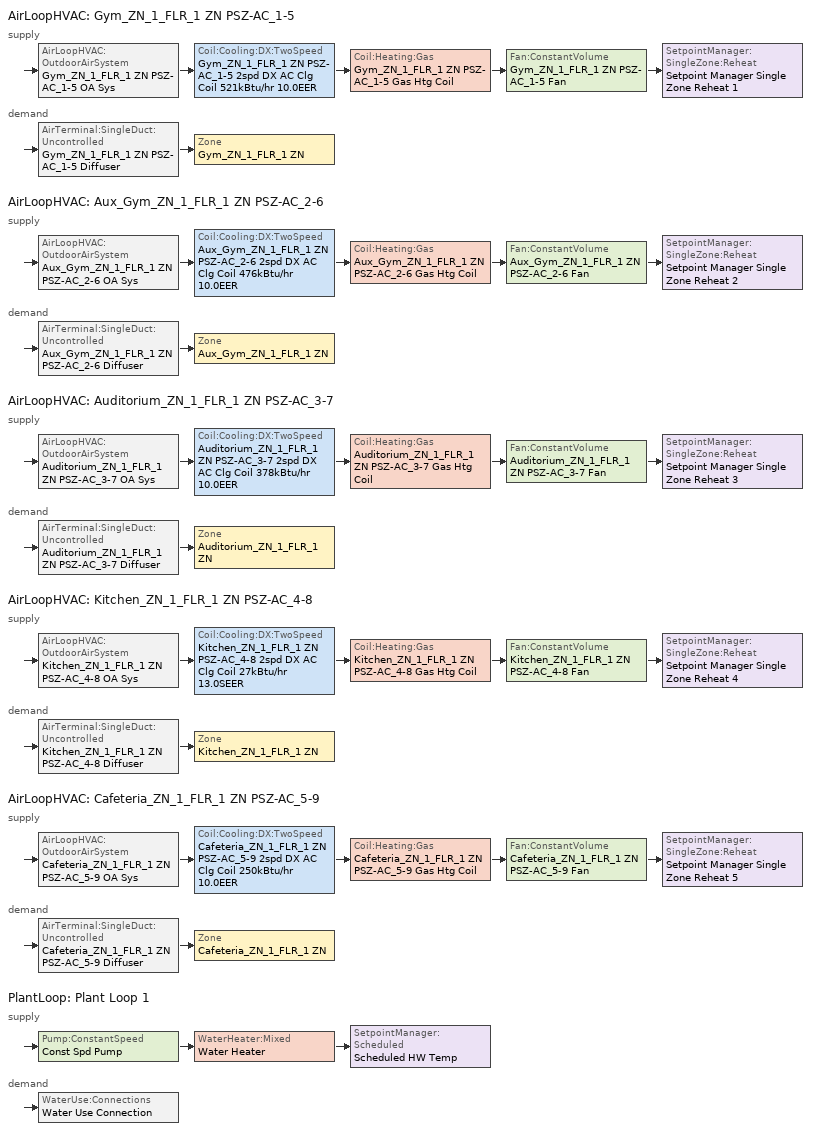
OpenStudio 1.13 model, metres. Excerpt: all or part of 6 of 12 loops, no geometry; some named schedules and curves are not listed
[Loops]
AirLoopHVAC 'Gym_ZN_1_FLR_1 ZN PSZ-AC_1-5'
 supply: AirLoopHVAC:OutdoorAirSystem 'Gym_ZN_1_FLR_1 ZN PSZ-AC_1-5 OA Sys' > Coil:Cooling:DX:TwoSpeed 'Gym_ZN_1_FLR_1 ZN PSZ-AC_1-5 2spd DX AC Clg Coil 521kBtu/hr 10.0EER' > Coil:Heating:Gas 'Gym_ZN_1_FLR_1 ZN PSZ-AC_1-5 Gas Htg Coil' > Fan:ConstantVolume 'Gym_ZN_1_FLR_1 ZN PSZ-AC_1-5 Fan' > SetpointManager:SingleZone:Reheat 'Setpoint Manager Single Zone Reheat 1'
 demand: AirTerminal:SingleDuct:Uncontrolled 'Gym_ZN_1_FLR_1 ZN PSZ-AC_1-5 Diffuser' > Zone 'Gym_ZN_1_FLR_1 ZN'
AirLoopHVAC 'Aux_Gym_ZN_1_FLR_1 ZN PSZ-AC_2-6'
 supply: AirLoopHVAC:OutdoorAirSystem 'Aux_Gym_ZN_1_FLR_1 ZN PSZ-AC_2-6 OA Sys' > Coil:Cooling:DX:TwoSpeed 'Aux_Gym_ZN_1_FLR_1 ZN PSZ-AC_2-6 2spd DX AC Clg Coil 476kBtu/hr 10.0EER' > Coil:Heating:Gas 'Aux_Gym_ZN_1_FLR_1 ZN PSZ-AC_2-6 Gas Htg Coil' > Fan:ConstantVolume 'Aux_Gym_ZN_1_FLR_1 ZN PSZ-AC_2-6 Fan' > SetpointManager:SingleZone:Reheat 'Setpoint Manager Single Zone Reheat 2'
 demand: AirTerminal:SingleDuct:Uncontrolled 'Aux_Gym_ZN_1_FLR_1 ZN PSZ-AC_2-6 Diffuser' > Zone 'Aux_Gym_ZN_1_FLR_1 ZN'
AirLoopHVAC 'Auditorium_ZN_1_FLR_1 ZN PSZ-AC_3-7'
 supply: AirLoopHVAC:OutdoorAirSystem 'Auditorium_ZN_1_FLR_1 ZN PSZ-AC_3-7 OA Sys' > Coil:Cooling:DX:TwoSpeed 'Auditorium_ZN_1_FLR_1 ZN PSZ-AC_3-7 2spd DX AC Clg Coil 378kBtu/hr 10.0EER' > Coil:Heating:Gas 'Auditorium_ZN_1_FLR_1 ZN PSZ-AC_3-7 Gas Htg Coil' > Fan:ConstantVolume 'Auditorium_ZN_1_FLR_1 ZN PSZ-AC_3-7 Fan' > SetpointManager:SingleZone:Reheat 'Setpoint Manager Single Zone Reheat 3'
 demand: AirTerminal:SingleDuct:Uncontrolled 'Auditorium_ZN_1_FLR_1 ZN PSZ-AC_3-7 Diffuser' > Zone 'Auditorium_ZN_1_FLR_1 ZN'
AirLoopHVAC 'Kitchen_ZN_1_FLR_1 ZN PSZ-AC_4-8'
 supply: AirLoopHVAC:OutdoorAirSystem 'Kitchen_ZN_1_FLR_1 ZN PSZ-AC_4-8 OA Sys' > Coil:Cooling:DX:TwoSpeed 'Kitchen_ZN_1_FLR_1 ZN PSZ-AC_4-8 2spd DX AC Clg Coil 27kBtu/hr 13.0SEER' > Coil:Heating:Gas 'Kitchen_ZN_1_FLR_1 ZN PSZ-AC_4-8 Gas Htg Coil' > Fan:ConstantVolume 'Kitchen_ZN_1_FLR_1 ZN PSZ-AC_4-8 Fan' > SetpointManager:SingleZone:Reheat 'Setpoint Manager Single Zone Reheat 4'
 demand: AirTerminal:SingleDuct:Uncontrolled 'Kitchen_ZN_1_FLR_1 ZN PSZ-AC_4-8 Diffuser' > Zone 'Kitchen_ZN_1_FLR_1 ZN'
AirLoopHVAC 'Cafeteria_ZN_1_FLR_1 ZN PSZ-AC_5-9'
 supply: AirLoopHVAC:OutdoorAirSystem 'Cafeteria_ZN_1_FLR_1 ZN PSZ-AC_5-9 OA Sys' > Coil:Cooling:DX:TwoSpeed 'Cafeteria_ZN_1_FLR_1 ZN PSZ-AC_5-9 2spd DX AC Clg Coil 250kBtu/hr 10.0EER' > Coil:Heating:Gas 'Cafeteria_ZN_1_FLR_1 ZN PSZ-AC_5-9 Gas Htg Coil' > Fan:ConstantVolume 'Cafeteria_ZN_1_FLR_1 ZN PSZ-AC_5-9 Fan' > SetpointManager:SingleZone:Reheat 'Setpoint Manager Single Zone Reheat 5'
 demand: AirTerminal:SingleDuct:Uncontrolled 'Cafeteria_ZN_1_FLR_1 ZN PSZ-AC_5-9 Diffuser' > Zone 'Cafeteria_ZN_1_FLR_1 ZN'
PlantLoop 'Plant Loop 1'
 supply: Pump:ConstantSpeed 'Const Spd Pump' > WaterHeater:Mixed 'Water Heater' > SetpointManager:Scheduled 'Scheduled HW Temp'
 demand: WaterUse:Connections 'Water Use Connection'
[Sizing:Zone] Zone Cooling Design Supply Air Temperature Input Method=SupplyAirTemperature; Zone Cooling Design Supply Air Temperature {C}=12.8; Zone Cooling Design Supply Air Temperature Difference {deltaC}=11.11; Zone Heating Design Supply Air Temperature Input Method=SupplyAirTemperature; Zone Heating Design Supply Air Temperature {C}=40; Zone Heating Design Supply Air Temperature Difference {deltaC}=11.11; Zone Cooling Design Supply Air Humidity Ratio {kg-H2O/kg-air}=0.0085; Zone Heating Design Supply Air Humidity Ratio {kg-H2O/kg-air}=0.008; Cooling Design Air Flow Method=DesignDay; Heating Design Air Flow Method=DesignDay; Account for Dedicated Outdoor Air System=No; Dedicated Outdoor Air System Control Strategy=NeutralSupplyAir; Dedicated Outdoor Air Low Setpoint Temperature for Design {C}=Autosize; Dedicated Outdoor Air High Setpoint Temperature for Design {C}=Autosize
Cafeteria_ZN_1_FLR_1 ZN; Kitchen_ZN_1_FLR_1 ZN; Gym_ZN_1_FLR_1 ZN; Aux_Gym_ZN_1_FLR_1 ZN; Auditorium_ZN_1_FLR_1 ZN
[Zone equipment]
Cafeteria_ZN_1_FLR_1 ZN: Cafeteria_ZN_1_FLR_1 ZN PSZ-AC_5-9 Diffuser
Kitchen_ZN_1_FLR_1 ZN: Kitchen_ZN_1_FLR_1 ZN PSZ-AC_4-8 Diffuser, Kitchen_ZN_1_FLR_1 ZN Exhaust Fan
Gym_ZN_1_FLR_1 ZN: Gym_ZN_1_FLR_1 ZN PSZ-AC_1-5 Diffuser
Aux_Gym_ZN_1_FLR_1 ZN: Aux_Gym_ZN_1_FLR_1 ZN PSZ-AC_2-6 Diffuser
Auditorium_ZN_1_FLR_1 ZN: Auditorium_ZN_1_FLR_1 ZN PSZ-AC_3-7 Diffuser
[PlantLoop]
Plant Loop 1: Plant Loop Volume {m3}=Autocalculate; Load Distribution Scheme=Optimal
[Sizing:Plant]
Plant Loop 1: Loop Type=Heating; Design Loop Exit Temperature {C}=82; Loop Design Temperature Difference {deltaC}=11; Sizing Option=NonCoincident; Zone Timesteps in Averaging Window=1; Coincident Sizing Factor Mode=None
[SetpointManager:Scheduled]
Scheduled HW Temp: Control Variable=Temperature; Schedule=Hot Water Temperature
[Pump:ConstantSpeed]
Const Spd Pump: Rated Flow Rate {m3/s}=autosize; Rated Pump Head {Pa}=179352; Rated Power Consumption {W}=autosize; Motor Efficiency=0.9; Fraction of Motor Inefficiencies to Fluid Stream=0; Pump Control Type=Intermittent
[AirLoopHVAC] Availability Schedule=SchoolSecondary HVACOperationSchd; Design Supply Air Flow Rate {m3/s}=AutoSize
Name | Availability Manager
Gym_ZN_1_FLR_1 ZN PSZ-AC_1-5 | Availability Manager Night Cycle 5
Aux_Gym_ZN_1_FLR_1 ZN PSZ-AC_2-6 | Availability Manager Night Cycle 6
Auditorium_ZN_1_FLR_1 ZN PSZ-AC_3-7 | Availability Manager Night Cycle 7
Kitchen_ZN_1_FLR_1 ZN PSZ-AC_4-8 | Availability Manager Night Cycle 8
Cafeteria_ZN_1_FLR_1 ZN PSZ-AC_5-9 | Availability Manager Night Cycle 9
[Sizing:System] Type of Load to Size On=Sensible; Design Outdoor Air Flow Rate {m3/s}=Autosize; Minimum System Air Flow Ratio=1; Preheat Design Temperature {C}=7; Preheat Design Humidity Ratio {kg-H2O/kg-Air}=0.008; Precool Design Temperature {C}=12.8; Precool Design Humidity Ratio {kg-H2O/kg-Air}=0.008; Central Cooling Design Supply Air Temperature {C}=12.8; Central Heating Design Supply Air Temperature {C}=40; Sizing Option=Coincident; 100% Outdoor Air in Cooling=No; 100% Outdoor Air in Heating=No; Central Cooling Design Supply Air Humidity Ratio {kg-H2O/kg-Air}=0.0085; Central Heating Design Supply Air Humidity Ratio {kg-H2O/kg-Air}=0.008; Cooling Design Air Flow Method=DesignDay; Cooling Design Air Flow Rate {m3/s}=0; Heating Design Air Flow Method=DesignDay; Heating Design Air Flow Rate {m3/s}=0; System Outdoor Air Method=ZoneSum; Zone Maximum Outdoor Air Fraction=1; Cooling Supply Air Flow Rate Per Floor Area {m3/s-m2}=0.00996765; Cooling Fraction of Autosized Cooling Supply Air Flow Rate=1; Cooling Supply Air Flow Rate Per Unit Cooling Capacity {m3/s-W}=3.94755e-05; Heating Supply Air Flow Rate Per Floor Area {m3/s-m2}=0.00996765; Heating Fraction of Autosized Heating Supply Air Flow Rate=1; Heating Fraction of Autosized Cooling Supply Air Flow Rate=1; Heating Supply Air Flow Rate Per Unit Heating Capacity {m3/s-W}=3.15882e-05; Cooling Design Capacity Method=CoolingDesignCapacity; Cooling Design Capacity {W}=autosize; Cooling Design Capacity Per Floor Area {W/m2}=234.7; Fraction of Autosized Cooling Design Capacity=1; Heating Design Capacity Method=HeatingDesignCapacity; Heating Design Capacity {W}=autosize; Heating Design Capacity Per Floor Area {W/m2}=157; Fraction of Autosized Heating Design Capacity=1; Central Cooling Capacity Control Method=OnOff
Gym_ZN_1_FLR_1 ZN PSZ-AC_1-5; Aux_Gym_ZN_1_FLR_1 ZN PSZ-AC_2-6; Auditorium_ZN_1_FLR_1 ZN PSZ-AC_3-7; Kitchen_ZN_1_FLR_1 ZN PSZ-AC_4-8; Cafeteria_ZN_1_FLR_1 ZN PSZ-AC_5-9
[Controller:OutdoorAir] Minimum Outdoor Air Flow Rate {m3/s}=Autosize; Maximum Outdoor Air Flow Rate {m3/s}=Autosize; Economizer Control Action Type=ModulateFlow; Economizer Maximum Limit Dry-Bulb Temperature {C}=28; Economizer Maximum Limit Enthalpy {J/kg}=64000; Economizer Minimum Limit Dry-Bulb Temperature {C}=-100; Lockout Type=NoLockout; Minimum Limit Type=FixedMinimum; Minimum Outdoor Air Schedule=Always On Discrete; High Humidity Control=No; Heat Recovery Bypass Control Type=BypassWhenOAFlowGreaterThanMinimum
Name | Economizer Control Type | Controller Mechanical Ventilation
Gym_ZN_1_FLR_1 ZN PSZ-AC_1-5 OA Sys Controller | DifferentialEnthalpy | Controller Mechanical Ventilation 1
Aux_Gym_ZN_1_FLR_1 ZN PSZ-AC_2-6 OA Sys Controller | DifferentialEnthalpy | Controller Mechanical Ventilation 2
Auditorium_ZN_1_FLR_1 ZN PSZ-AC_3-7 OA Sys Controller | DifferentialEnthalpy | Controller Mechanical Ventilation 3
Kitchen_ZN_1_FLR_1 ZN PSZ-AC_4-8 OA Sys Controller | NoEconomizer | Controller Mechanical Ventilation 4
Cafeteria_ZN_1_FLR_1 ZN PSZ-AC_5-9 OA Sys Controller | DifferentialEnthalpy | Controller Mechanical Ventilation 5
[Controller:MechanicalVentilation] Availability Schedule=Always On Discrete; System Outdoor Air Method=ZoneSum
Controller Mechanical Ventilation 1; Controller Mechanical Ventilation 2; Controller Mechanical Ventilation 3; Controller Mechanical Ventilation 4; Controller Mechanical Ventilation 5
[AirLoopHVAC:OutdoorAirSystem]
Name | Controller
Gym_ZN_1_FLR_1 ZN PSZ-AC_1-5 OA Sys | Gym_ZN_1_FLR_1 ZN PSZ-AC_1-5 OA Sys Controller
Aux_Gym_ZN_1_FLR_1 ZN PSZ-AC_2-6 OA Sys | Aux_Gym_ZN_1_FLR_1 ZN PSZ-AC_2-6 OA Sys Controller
Auditorium_ZN_1_FLR_1 ZN PSZ-AC_3-7 OA Sys | Auditorium_ZN_1_FLR_1 ZN PSZ-AC_3-7 OA Sys Controller
Kitchen_ZN_1_FLR_1 ZN PSZ-AC_4-8 OA Sys | Kitchen_ZN_1_FLR_1 ZN PSZ-AC_4-8 OA Sys Controller
Cafeteria_ZN_1_FLR_1 ZN PSZ-AC_5-9 OA Sys | Cafeteria_ZN_1_FLR_1 ZN PSZ-AC_5-9 OA Sys Controller
[AvailabilityManager:NightCycle] Control Type=CycleOnAny; Thermostat Tolerance {deltaC}=1; Cycling Run Time {s}=3600
Availability Manager Night Cycle 5; Availability Manager Night Cycle 6; Availability Manager Night Cycle 7; Availability Manager Night Cycle 8; Availability Manager Night Cycle 9
[SetpointManager:SingleZone:Reheat] Minimum Supply Air Temperature {C}=10; Maximum Supply Air Temperature {C}=50
Name | Control Zone
Setpoint Manager Single Zone Reheat 1 | Gym_ZN_1_FLR_1 ZN
Setpoint Manager Single Zone Reheat 2 | Aux_Gym_ZN_1_FLR_1 ZN
Setpoint Manager Single Zone Reheat 3 | Auditorium_ZN_1_FLR_1 ZN
Setpoint Manager Single Zone Reheat 4 | Kitchen_ZN_1_FLR_1 ZN
Setpoint Manager Single Zone Reheat 5 | Cafeteria_ZN_1_FLR_1 ZN
[Fan:ConstantVolume] Availability Schedule=SchoolSecondary HVACOperationSchd; Fan Efficiency=0.54; Maximum Flow Rate {m3/s}=AutoSize; Motor Efficiency=0.9
Name | Pressure Rise {Pa}
Gym_ZN_1_FLR_1 ZN PSZ-AC_1-5 Fan; Aux_Gym_ZN_1_FLR_1 ZN PSZ-AC_2-6 Fan; Auditorium_ZN_1_FLR_1 ZN PSZ-AC_3-7 Fan | 1018.77
Kitchen_ZN_1_FLR_1 ZN PSZ-AC_4-8 Fan; Cafeteria_ZN_1_FLR_1 ZN PSZ-AC_5-9 Fan | 622.722
[Coil:Heating:Gas] Availability Schedule=Always On Discrete; Gas Burner Efficiency=0.8; Nominal Capacity {W}=AutoSize; Parasitic Electric Load {W}=0; Parasitic Gas Load {W}=0
Gym_ZN_1_FLR_1 ZN PSZ-AC_1-5 Gas Htg Coil; Aux_Gym_ZN_1_FLR_1 ZN PSZ-AC_2-6 Gas Htg Coil; Auditorium_ZN_1_FLR_1 ZN PSZ-AC_3-7 Gas Htg Coil; Kitchen_ZN_1_FLR_1 ZN PSZ-AC_4-8 Gas Htg Coil; Cafeteria_ZN_1_FLR_1 ZN PSZ-AC_5-9 Gas Htg Coil
[Coil:Cooling:DX:TwoSpeed] Availability Schedule=Always On Discrete; Rated High Speed Total Cooling Capacity {W}=Autosize; Rated High Speed Sensible Heat Ratio=Autosize; Rated High Speed Air Flow Rate {m3/s}=Autosize; Rated Low Speed Total Cooling Capacity {W}=Autosize; Rated Low Speed Sensible Heat Ratio=0.69; Condenser Type=AirCooled; High Speed Evaporative Condenser Effectiveness=0; High Speed Evaporative Condenser Air Flow Rate {m3/s}=Autosize; High Speed Evaporative Condenser Pump Rated Power Consumption {W}=Autosize; Low Speed Evaporative Condenser Effectiveness=0; Low Speed Evaporative Condenser Air Flow Rate {m3/s}=Autosize; Low Speed Evaporative Condenser Pump Rated Power Consumption {W}=Autosize; Basin Heater Capacity {W/K}=10; Basin Heater Setpoint Temperature {C}=2
Name | Rated High Speed COP {W/W} | Total Cooling Capacity Function of Temperature Curve | Total Cooling Capacity Function of Flow Fraction Curve | Energy Input Ratio Function of Temperature Curve | Energy Input Ratio Function of Flow Fraction Curve | Part Load Fraction Correlation Curve | Rated Low Speed COP {W/W} | Low Speed Total Cooling Capacity Function of Temperature Curve | Low Speed Energy Input Ratio Function of Temperature Curve
Gym_ZN_1_FLR_1 ZN PSZ-AC_1-5 2spd DX AC Clg Coil 521kBtu/hr 10.0EER | 3.46588 | PSZ-AC_CoolCLennoxStandard10Ton_TGA120S2B_CapFT 6 | AHU-1_CoolCStandard10Ton_CapFF 3 | PSZ-AC_CoolCStandard10Ton_EIRFT 6 | CoolCLennoxStandard10Ton_TGA120S2B_EIRFFF 3 | PSZ-AC_CoolCLennoxStandard10Ton_TGA120S2B_PLR 3 | 3.46588 | PSZ-AC_CoolCLennoxStandard10Ton_TGA120S2B_CapFT 7 | PSZ-AC_CoolCStandard10Ton_EIRFT 7
Aux_Gym_ZN_1_FLR_1 ZN PSZ-AC_2-6 2spd DX AC Clg Coil 476kBtu/hr 10.0EER | 3.46588 | PSZ-AC_CoolCLennoxStandard10Ton_TGA120S2B_CapFT 2 | AHU-1_CoolCStandard10Ton_CapFF 1 | PSZ-AC_CoolCStandard10Ton_EIRFT 2 | CoolCLennoxStandard10Ton_TGA120S2B_EIRFFF 1 | PSZ-AC_CoolCLennoxStandard10Ton_TGA120S2B_PLR 1 | 3.46588 | PSZ-AC_CoolCLennoxStandard10Ton_TGA120S2B_CapFT 3 | PSZ-AC_CoolCStandard10Ton_EIRFT 3
Auditorium_ZN_1_FLR_1 ZN PSZ-AC_3-7 2spd DX AC Clg Coil 378kBtu/hr 10.0EER | 3.46588 | PSZ-AC_CoolCLennoxStandard10Ton_TGA120S2B_CapFT | AHU-1_CoolCStandard10Ton_CapFF | PSZ-AC_CoolCStandard10Ton_EIRFT | CoolCLennoxStandard10Ton_TGA120S2B_EIRFFF | PSZ-AC_CoolCLennoxStandard10Ton_TGA120S2B_PLR | 3.46588 | PSZ-AC_CoolCLennoxStandard10Ton_TGA120S2B_CapFT 1 | PSZ-AC_CoolCStandard10Ton_EIRFT 1
Kitchen_ZN_1_FLR_1 ZN PSZ-AC_4-8 2spd DX AC Clg Coil 27kBtu/hr 13.0SEER | 3.91157 | PSZ-Fine Storage DX Coil Cap-FT | DX Coil Cap-FF | PSZ-AC DX Coil EIR-FT | Split DX Coil EIR-FF | HPACCOOLPLFFPLR | 3.91157 | PSZ-Fine Storage DX Coil Cap-FT 1 | PSZ-AC DX Coil EIR-FT 1
Cafeteria_ZN_1_FLR_1 ZN PSZ-AC_5-9 2spd DX AC Clg Coil 250kBtu/hr 10.0EER | 3.46588 | PSZ-AC_CoolCLennoxStandard10Ton_TGA120S2B_CapFT 4 | AHU-1_CoolCStandard10Ton_CapFF 2 | PSZ-AC_CoolCStandard10Ton_EIRFT 4 | CoolCLennoxStandard10Ton_TGA120S2B_EIRFFF 2 | PSZ-AC_CoolCLennoxStandard10Ton_TGA120S2B_PLR 2 | 3.46588 | PSZ-AC_CoolCLennoxStandard10Ton_TGA120S2B_CapFT 5 | PSZ-AC_CoolCStandard10Ton_EIRFT 5
[AirTerminal:SingleDuct:Uncontrolled] Availability Schedule=Always On Discrete; Maximum Air Flow Rate {m3/s}=AutoSize
Gym_ZN_1_FLR_1 ZN PSZ-AC_1-5 Diffuser; Aux_Gym_ZN_1_FLR_1 ZN PSZ-AC_2-6 Diffuser; Auditorium_ZN_1_FLR_1 ZN PSZ-AC_3-7 Diffuser; Kitchen_ZN_1_FLR_1 ZN PSZ-AC_4-8 Diffuser; Cafeteria_ZN_1_FLR_1 ZN PSZ-AC_5-9 Diffuser
[Fan:ZoneExhaust]
Kitchen_ZN_1_FLR_1 ZN Exhaust Fan: Availability Schedule=SchoolSecondary Kitchen_Exhaust_SCH; Fan Efficiency=0.6; Pressure Rise {Pa}=124.544; Maximum Flow Rate {m3/s}=2.54852; Flow Fraction Schedule=SchoolSecondary Kitchen_Exhaust_SCH_DCV; System Availability Manager Coupling Mode=Decoupled; Balanced Exhaust Fraction Schedule=SchoolSecondary Kitchen Exhaust Fan Balanced Exhaust Fraction Schedule
[Refrigeration:Case] Availability Schedule=Always On Discrete; Zone=Kitchen_ZN_1_FLR_1 ZN; Rated Ambient Temperature {C}=23.8889; Rated Ambient Relative Humidity {percent}=55; Rated Total Cooling Capacity per Unit Length {W/m}=734; Case Length {m}=7.32; Latent Case Credit Curve Type=CaseTemperatureMethod; Standard Case Lighting Power per Unit Length {W/m}=33; Case Lighting Schedule=SchoolSecondary BLDG_LIGHT_SCH; Fraction of Lighting Energy to Case=1; Anti-Sweat Heater Control Type=None; Humidity at Zero Anti-Sweat Heater Energy {percent}=0; Case Height {m}=0; Defrost Energy Correction Curve Type=None; Refrigerated Case Restocking Schedule=SchoolSecondary Kitchen_ZN_1_FLR_1_Case:1_WALKINFREEZER_WalkInStockingSched
Name | Rated Latent Heat Ratio | Rated Runtime Fraction | Case Operating Temperature {C} | Latent Case Credit Curve | Standard Case Fan Power per Unit Length {W/m} | Operating Case Fan Power per Unit Length {W/m} | Fraction of Anti-Sweat Heater Energy to Case | Case Defrost Power per Unit Length {W/m} | Case Defrost Type | Case Defrost Schedule | Case Defrost Drip-Down Schedule | Under Case HVAC Return Air Fraction | Case Credit Fraction Schedule
Kitchen_ZN_1_FLR_1 ZN Walkin Freezer | 0.1 | 0.4 | -23 | Single Shelf Horizontal Latent Energy Multiplier_After2004 | 68.3 | 68.3 | 0 | 410 | Electric | Refrigeration Defrost Schedule | Refrigeration Defrost DripDown Schedule | 0 | Refrigeration Case Credit Schedule
Kitchen_ZN_1_FLR_1 ZN Display Case | 0.08 | 0.85 | 2 | Multi Shelf Vertical Latent Energy Multiplier | 55 | 55 | 0.2 | 0 | OffCycle | Refrigeration Defrost Schedule 1 |  | 0.05
[Refrigeration:Condenser:AirCooled] Rated Subcooling Temperature Difference {deltaC}=0; Condenser Fan Speed Control Type=VariableSpeed; Rated Fan Power {W}=750; Minimum Fan Air Flow Ratio=0.25
Name | Rated Effective Total Heat Rejection Rate Curve
Refrigeration Condenser Air Cooled 1 | Refrigeration Condenser Air Cooled HR Curve
Refrigeration Condenser Air Cooled 2 | Refrigeration Condenser Air Cooled HR Curve 1
[Refrigeration:System] Minimum Condensing Temperature {C}=21; Refrigeration System Working Fluid Type=R404a; Suction Temperature Control Type=ConstantSuctionTemperature; Suction Piping Zone=Kitchen_ZN_1_FLR_1 ZN
Name | Refrigeration Condenser
Refrigeration System 1 | Refrigeration Condenser Air Cooled 1
Refrigeration System 2 | Refrigeration Condenser Air Cooled 2
[WaterUse:Equipment:Definition]
Some water use: Peak Flow Rate {m3/s}=0.00012618; Target Temperature Schedule=Cold Water 50F
[WaterUse:Connections]
Water Use Connection: Water Use Equipment Name 1=Water Fixture
[WaterUse:Equipment]
Water Fixture: Water Use Equipment Definition=Some water use; Flow Rate Fraction Schedule=Always On Discrete
[WaterHeater:Mixed]
Water Heater: Tank Volume {m3}=0.3785; Setpoint Temperature Schedule=Water Heater Setpoint Temperature; Deadband Temperature Difference {deltaC}=2; Maximum Temperature Limit {C}=82.22; Heater Control Type=Cycle; Heater Maximum Capacity {W}=845000; Heater Fuel Type=NaturalGas; Heater Thermal Efficiency=0.8; Off Cycle Parasitic Fuel Consumption Rate {W}=20; Off Cycle Parasitic Fuel Type=NaturalGas; Off Cycle Parasitic Heat Fraction to Tank=0.8; On Cycle Parasitic Fuel Type=NaturalGas; Ambient Temperature Indicator=Schedule; Ambient Temperature Schedule=Water Heater Ambient Temperature; Off Cycle Loss Coefficient to Ambient Temperature {W/K}=6; On Cycle Loss Coefficient to Ambient Temperature {W/K}=6; Use Side Effectiveness=1; Source Side Effectiveness=1; Use Side Design Flow Rate {m3/s}=autosize; Source Side Design Flow Rate {m3/s}=autosize; Indirect Water Heating Recovery Time {hr}=1.5
[Schedule:Ruleset]
Name | Default Day Schedule | Summer Design Day Schedule | Winter Design Day Schedule
SchoolSecondary HVACOperationSchd | SchoolSecondary HVACOperationSchd Default | SchoolSecondary HVACOperationSchd Summer Design Day | SchoolSecondary HVACOperationSchd Winter Design Day
Hot Water Temperature | Hot Water Temperature Default | Hot Water Temperature Summer Design Day | Hot Water Temperature Winter Design Day
[Schedule:Constant]
Always On Discrete: Value=1
[Curve:Biquadratic]
Name | Coefficient1 Constant | Coefficient2 x | Coefficient3 x**2 | Coefficient4 y | Coefficient5 y**2 | Coefficient6 x*y | Minimum Value of x | Maximum Value of x | Minimum Value of y | Maximum Value of y
PSZ-AC_CoolCLennoxStandard10Ton_TGA120S2B_CapFT; PSZ-AC_CoolCLennoxStandard10Ton_TGA120S2B_CapFT 1; PSZ-AC_CoolCLennoxStandard10Ton_TGA120S2B_CapFT 2; PSZ-AC_CoolCLennoxStandard10Ton_TGA120S2B_CapFT 3; PSZ-AC_CoolCLennoxStandard10Ton_TGA120S2B_CapFT 4; PSZ-AC_CoolCLennoxStandard10Ton_TGA120S2B_CapFT 6; PSZ-AC_CoolCLennoxStandard10Ton_TGA120S2B_CapFT 7 | 0.42415 | 0.04426 | -0.00042 | 0.00333 | -8e-005 | -0.00021 | 17 | 22 | 29 | 46
PSZ-AC_CoolCStandard10Ton_EIRFT; PSZ-AC_CoolCStandard10Ton_EIRFT 1; PSZ-AC_CoolCStandard10Ton_EIRFT 2; PSZ-AC_CoolCStandard10Ton_EIRFT 3; PSZ-AC_CoolCStandard10Ton_EIRFT 6; PSZ-AC_CoolCStandard10Ton_EIRFT 7 | 1.23649 | -0.02431 | 0.00057 | -0.01434 | 0.00063 | -0.00038 | 17 | 22 | 29 | 46
PSZ-Fine Storage DX Coil Cap-FT; PSZ-Fine Storage DX Coil Cap-FT 1 | 0.942588 | 0.00954335 | 0.00068377 | -0.0110427 | 5.249e-06 | -9.72e-06 | 12.77778 | 23.88889 | 23.88889 | 46.11111
PSZ-AC DX Coil EIR-FT; PSZ-AC DX Coil EIR-FT 1 | 0.342414 | 0.034885 | -0.0006237 | 0.00497722 | 0.000437951 | -0.000728028 | 12.77778 | 23.88889 | 23.88889 | 46.11111
[Curve:Quadratic]
Name | Coefficient1 Constant | Coefficient2 x | Coefficient3 x**2 | Minimum Value of x | Maximum Value of x
AHU-1_CoolCStandard10Ton_CapFF; AHU-1_CoolCStandard10Ton_CapFF 1; AHU-1_CoolCStandard10Ton_CapFF 3 | 0.77136 | 0.34053 | -0.11088 | 0.75918 | 1.13877
CoolCLennoxStandard10Ton_TGA120S2B_EIRFFF; CoolCLennoxStandard10Ton_TGA120S2B_EIRFFF 1; CoolCLennoxStandard10Ton_TGA120S2B_EIRFFF 3 | 1.2055 | -0.32953 | 0.12308 | 0.75918 | 1.13877
PSZ-AC_CoolCLennoxStandard10Ton_TGA120S2B_PLR; PSZ-AC_CoolCLennoxStandard10Ton_TGA120S2B_PLR 1; PSZ-AC_CoolCLennoxStandard10Ton_TGA120S2B_PLR 3 | 0.771 | 0.229 | 0 | 0 | 1
DX Coil Cap-FF | 0.8 | 0.2 | 0 | 0.5 | 1.5
Split DX Coil EIR-FF | 1.1552 | -0.1808 | 0.0256 | 0.5 | 1.5
HPACCOOLPLFFPLR | 0.85 | 0.15 | 0 | 0 | 1
